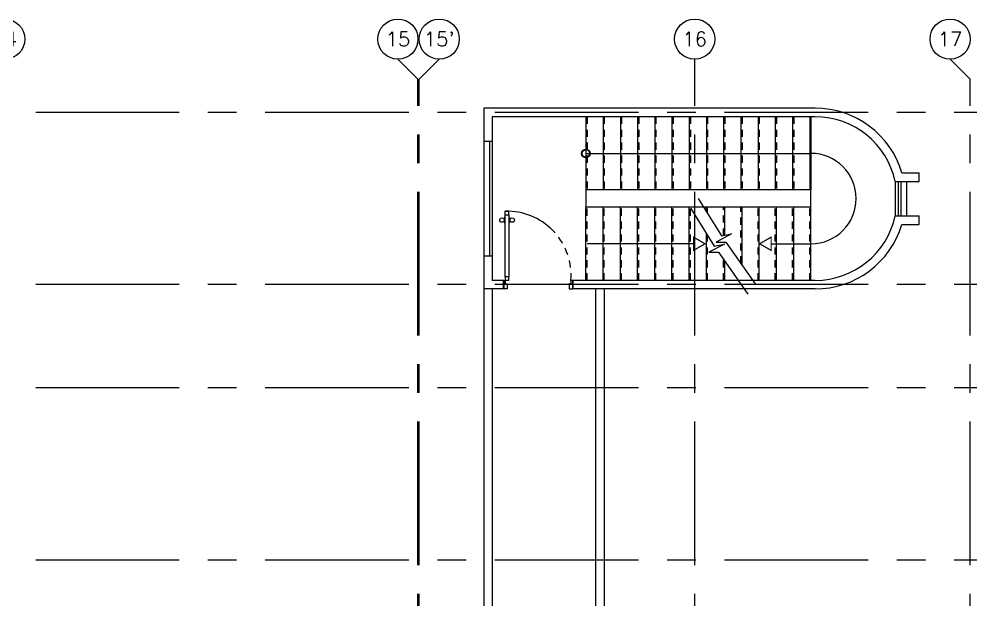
# Model space of a CAD drawing. Extents: x 417866231.7 to 417866328.5, y 43498046.7 to 43498124.2.
# Drawn here: x 417866248.29 to 417866264.87, y 43498114.11 to 43498124.24 of the extents above; entities that cross this region are included whole.
import ezdxf
from ezdxf.enums import TextEntityAlignment as Align

# ---------------------------------------------------------------- set-up
doc = ezdxf.new("R2010")
doc.units = 0
doc.header["$MEASUREMENT"] = 0
for name, pattern in [('CENTERX2', [4, 2.5, -0.5, 0.5, -0.5]), ('HIDDEN', [0.375, 0.25, -0.125]), ('HIDDEN2', [0.1875, 0.125, -0.0625])]:
    doc.linetypes.add(name, pattern=pattern)
for name, color, linetype in [('AX-CR', 7, 'CONTINUOUS'), ('AX-TXT', 2, 'CONTINUOUS'), ('AXES', 11, 'CENTERX2'), ('DOOR', 9, 'CONTINUOUS'), ('ROOF', 11, 'CONTINUOUS'), ('STR', 9, 'CONTINUOUS'), ('WALL', 9, 'CONTINUOUS'), ('WIN', 9, 'CONTINUOUS')]:
    doc.layers.add(name, color=color, linetype=linetype)
doc.styles.add('ROMANS', font='ROMANS.shx', dxfattribs={"width": 0.6})

# ---------------------------------------------------------------- blocks, each defined once
blk = doc.blocks.new('A$C7FB5060D')
at = {"layer": 'DOOR', "color": 0, "linetype": 'ByBlock'}
for p, q in [((1.353, 1.271), (1.203, 1.271)), ((1.203, 1.271), (1.203, 1.241)), ((1.203, 1.241), (1.264, 1.241)), ((1.264, 1.241), (1.264, 1.211)), ((1.264, 1.211), (1.353, 1.211)), ((1.353, 1.211), (1.353, 1.271)), ((0.207, 0.166), (0.099, 0.166)), ((0.099, 0.158), (0.099, 0.166)), ((0.114, 0.177), (0.192, 0.177)), ((0.114, 0.166), (0.114, 0.177)), ((0.114, 0.166), (0.192, 0.166)), ((0.192, 0.166), (0.192, 0.177)), ((0.207, 0.158), (0.207, 0.166)), ((0.06, 0.158), (0, 0.158)), ((0, 0.158), (0, 0.097)), ((0, 0.097), (0, 0.158)), ((0.06, 0.097), (0, 0.097)), ((0.06, 0.097), (0.06, 0.158)), ((0.099, 0.097), (0.099, 0.089)), ((0.207, 0.089), (0.099, 0.089)), ((0.114, 0.089), (0.192, 0.089)), ((0.114, 0.089), (0.114, 0.078)), ((0.114, 0.078), (0.192, 0.078)), ((0.192, 0.089), (0.192, 0.078)), ((0.207, 0.097), (0.207, 0.089)), ((1.203, 0.158), (1.143, 0.158)), ((1.143, 0.158), (1.143, 0.097)), ((1.143, 0.097), (1.203, 0.097)), ((1.203, 0.158), (1.203, 0.097)), ((1.203, 0.097), (1.264, 0.097)), ((1.203, 0.067), (1.203, 0.097)), ((1.203, 0.067), (1.353, 0.067)), ((1.264, 0.127), (1.353, 0.127)), ((1.264, 0.097), (1.264, 0.127)), ((1.353, 0.127), (1.353, 0.067))]:
    blk.add_line(p, q, dxfattribs=at)
at = {"layer": 'DOOR', "linetype": 'ByBlock'}
for p, q in [((0.06, 0.158), (1.143, 0.158)), ((1.143, 0.097), (0.06, 0.097))]:
    blk.add_line(p, q, dxfattribs=at)
at = {"layer": 'DOOR', "color": 0, "linetype": 'ByBlock'}
for centre in [(0.153, 0.216), (0.153, 0.039)]:
    blk.add_circle(centre, 0.039, dxfattribs=at)
at = {"layer": 'DOOR', "linetype": 'HIDDEN', "ltscale": 0.5}
blk.add_arc((1.116, 0.127), 1.117, 85.5184, 178.456, dxfattribs=at)
at = {"layer": 'WALL'}
for p, q in [((1.353, 1.271), (1.203, 1.271)), ((1.353, 0.067), (1.203, 0.067)), ((1.353, 0.067), (1.203, 0.067)), ((1.203, 0.067), (1.353, 0.067))]:
    blk.add_line(p, q, dxfattribs=at)
blk = doc.blocks.new('AXU')
at = {"layer": 'AX-CR'}
blk.add_circle((0, 350), 350, dxfattribs=at)
at = {"layer": 'AX-TXT', "style": 'ROMANS'}
blk.add_attdef('AX', text='', height=250, dxfattribs=at).set_placement((0, 350), align=Align.MIDDLE)

msp = doc.modelspace()

# ---------------------------------------------------------------- linework, layer by layer
at = {"layer": 'AXES'}
for p, q in [((417866255.239, 43498123.187), (417866254.889, 43498123.537)), ((417866255.259, 43498123.187), (417866255.609, 43498123.537)), ((417866260.059, 43498046.724), (417866260.059, 43498123.537)), ((417866264.859, 43498123.187), (417866264.509, 43498123.537)), ((417866255.239, 43498046.724), (417866255.239, 43498123.187)), ((417866255.259, 43498046.724), (417866255.259, 43498123.187)), ((417866264.859, 43498046.724), (417866264.859, 43498123.187)), ((417866307.079, 43498122.609), (417866239.039, 43498122.609)), ((417866307.079, 43498119.609), (417866239.039, 43498119.609)), ((417866307.079, 43498117.809), (417866239.039, 43498117.809)), ((417866307.079, 43498114.809), (417866239.039, 43498114.809))]:
    msp.add_line(p, q, dxfattribs=at)
at = {"layer": 'ROOF'}
for p, q in [((417866258.164, 43498121.259), (417866258.164, 43498120.959)), ((417866262.084, 43498121.259), (417866258.164, 43498121.259)), ((417866262.084, 43498120.959), (417866262.084, 43498121.259)), ((417866262.084, 43498120.959), (417866258.164, 43498120.959)), ((417866256.384, 43498119.534), (417866256.384, 43498104.859)), ((417866256.534, 43498119.534), (417866256.534, 43498104.859)), ((417866258.334, 43498119.534), (417866258.334, 43498104.859)), ((417866258.484, 43498119.534), (417866258.484, 43498104.959))]:
    msp.add_line(p, q, dxfattribs=at)
at = {"layer": 'STR'}
for p, q in [((417866258.164, 43498122.534), (417866258.164, 43498121.259)), ((417866258.464, 43498122.534), (417866258.464, 43498121.259)), ((417866258.764, 43498122.534), (417866258.764, 43498121.259)), ((417866259.064, 43498122.534), (417866259.064, 43498121.259)), ((417866259.364, 43498122.534), (417866259.364, 43498121.259)), ((417866259.664, 43498122.534), (417866259.664, 43498121.259)), ((417866259.964, 43498122.534), (417866259.964, 43498121.259)), ((417866260.264, 43498122.534), (417866260.264, 43498121.259)), ((417866260.564, 43498122.534), (417866260.564, 43498121.259)), ((417866260.864, 43498122.534), (417866260.864, 43498121.259)), ((417866261.164, 43498122.534), (417866261.164, 43498121.259)), ((417866261.464, 43498122.534), (417866261.464, 43498121.259)), ((417866261.764, 43498122.534), (417866261.764, 43498121.259)), ((417866262.064, 43498122.534), (417866262.064, 43498121.259)), ((417866262.084, 43498122.534), (417866262.084, 43498121.259)), ((417866258.164, 43498121.896), (417866262.086, 43498121.896)), ((417866260.118, 43498121.113), (417866260.527, 43498120.457)), ((417866258.164, 43498119.684), (417866258.164, 43498120.959)), ((417866258.464, 43498119.684), (417866258.464, 43498120.959)), ((417866258.764, 43498119.684), (417866258.764, 43498120.959)), ((417866259.064, 43498119.684), (417866259.064, 43498120.959)), ((417866259.364, 43498119.684), (417866259.364, 43498120.959)), ((417866259.664, 43498119.684), (417866259.664, 43498120.959)), ((417866259.964, 43498119.684), (417866259.964, 43498120.959)), ((417866259.991, 43498120.935), (417866260.4, 43498120.279)), ((417866260.264, 43498120.879), (417866260.264, 43498120.959)), ((417866260.264, 43498120.879), (417866260.264, 43498120.959)), ((417866260.284, 43498120.847), (417866260.284, 43498120.959)), ((417866260.284, 43498120.847), (417866260.284, 43498120.959)), ((417866260.584, 43498120.469), (417866260.584, 43498120.959)), ((417866260.884, 43498119.949), (417866260.884, 43498120.959)), ((417866261.184, 43498119.684), (417866261.184, 43498120.959)), ((417866261.484, 43498119.684), (417866261.484, 43498120.959)), ((417866261.784, 43498119.684), (417866261.784, 43498120.959)), ((417866262.084, 43498119.684), (417866262.084, 43498120.959)), ((417866260.264, 43498119.684), (417866260.264, 43498120.498)), ((417866260.702, 43498120.493), (417866260.434, 43498120.352)), ((417866260.527, 43498120.457), (417866260.702, 43498120.493)), ((417866260.039, 43498120.321), (417866258.184, 43498120.321)), ((417866260.576, 43498120.314), (417866260.307, 43498120.174)), ((417866260.4, 43498120.279), (417866260.576, 43498120.314)), ((417866260.434, 43498120.352), (417866260.604, 43498120.352)), ((417866260.604, 43498120.352), (417866261.112, 43498119.621)), ((417866261.391, 43498120.321), (417866262.086, 43498120.321)), ((417866260.307, 43498120.174), (417866260.477, 43498120.174)), ((417866260.477, 43498120.174), (417866260.985, 43498119.443)), ((417866260.584, 43498119.684), (417866260.584, 43498120.02))]:
    msp.add_line(p, q, dxfattribs=at)
at = {"layer": 'STR', "linetype": 'HIDDEN2'}
for p, q in [((417866258.184, 43498122.534), (417866258.184, 43498121.259)), ((417866258.484, 43498122.534), (417866258.484, 43498121.259)), ((417866258.784, 43498122.534), (417866258.784, 43498121.259)), ((417866259.084, 43498122.534), (417866259.084, 43498121.259)), ((417866259.384, 43498122.534), (417866259.384, 43498121.259)), ((417866259.684, 43498122.534), (417866259.684, 43498121.259)), ((417866259.984, 43498122.534), (417866259.984, 43498121.259)), ((417866260.284, 43498122.534), (417866260.284, 43498121.259)), ((417866260.584, 43498122.534), (417866260.584, 43498121.259)), ((417866260.884, 43498122.534), (417866260.884, 43498121.259)), ((417866261.184, 43498122.534), (417866261.184, 43498121.259)), ((417866261.484, 43498122.534), (417866261.484, 43498121.259)), ((417866261.784, 43498122.534), (417866261.784, 43498121.259)), ((417866262.064, 43498122.534), (417866262.064, 43498121.259)), ((417866262.084, 43498122.534), (417866262.084, 43498121.259)), ((417866258.184, 43498119.684), (417866258.184, 43498120.959)), ((417866258.484, 43498119.684), (417866258.484, 43498120.959)), ((417866258.784, 43498119.684), (417866258.784, 43498120.959)), ((417866259.084, 43498119.684), (417866259.084, 43498120.959)), ((417866259.384, 43498119.684), (417866259.384, 43498120.959)), ((417866259.684, 43498119.684), (417866259.684, 43498120.959)), ((417866259.984, 43498119.684), (417866259.984, 43498120.959)), ((417866260.564, 43498120.465), (417866260.564, 43498120.959)), ((417866260.864, 43498119.978), (417866260.864, 43498120.959)), ((417866261.164, 43498119.684), (417866261.164, 43498120.959)), ((417866261.464, 43498119.684), (417866261.464, 43498120.959)), ((417866261.764, 43498119.684), (417866261.764, 43498120.959)), ((417866262.064, 43498119.684), (417866262.064, 43498120.959)), ((417866260.284, 43498119.684), (417866260.284, 43498120.466)), ((417866260.564, 43498119.684), (417866260.564, 43498120.049))]:
    msp.add_line(p, q, dxfattribs=at)
at = {"layer": 'STR', "const_width": 0.0215}
for points in [[(417866260.039, 43498120.437), (417866260.039, 43498120.206), (417866260.239, 43498120.321)], [(417866261.391, 43498120.437), (417866261.391, 43498120.206), (417866261.191, 43498120.321)]]:
    msp.add_lwpolyline(points, close=True, dxfattribs=at)
at = {"layer": 'STR'}
for radius in [0.075, 0.065]:
    msp.add_circle((417866258.164, 43498121.896), radius, dxfattribs=at)
msp.add_arc((417866262.086, 43498121.109), 0.787, 270, 90, dxfattribs=at)
at = {"layer": 'WALL'}
for p, q in [((417866256.384, 43498122.684), (417866256.384, 43498122.109)), ((417866262.159, 43498122.684), (417866256.384, 43498122.684)), ((417866256.534, 43498122.534), (417866256.534, 43498122.109)), ((417866262.159, 43498122.534), (417866256.534, 43498122.534)), ((417866256.384, 43498122.109), (417866256.534, 43498122.109)), ((417866263.668, 43498121.559), (417866263.968, 43498121.559)), ((417866263.968, 43498121.409), (417866263.968, 43498121.559)), ((417866263.552, 43498121.409), (417866263.968, 43498121.409)), ((417866263.552, 43498120.809), (417866263.968, 43498120.809)), ((417866263.968, 43498120.659), (417866263.968, 43498120.809)), ((417866263.668, 43498120.659), (417866263.968, 43498120.659)), ((417866256.384, 43498120.109), (417866256.384, 43498119.534)), ((417866256.384, 43498120.109), (417866256.534, 43498120.109)), ((417866256.534, 43498120.109), (417866256.534, 43498119.684)), ((417866256.734, 43498119.684), (417866256.534, 43498119.684)), ((417866256.734, 43498119.684), (417866256.734, 43498119.534)), ((417866257.934, 43498119.684), (417866257.934, 43498119.534)), ((417866262.159, 43498119.684), (417866257.934, 43498119.684)), ((417866256.734, 43498119.534), (417866256.384, 43498119.534)), ((417866262.159, 43498119.534), (417866257.934, 43498119.534))]:
    msp.add_line(p, q, dxfattribs=at)
for radius, start, end in [(1.575, 16.6016, 90), (1.425, 12.1532, 90), (1.425, 270, 347.8468), (1.575, 270, 343.3984)]:
    msp.add_arc((417866262.159, 43498121.109), radius, start, end, dxfattribs=at)
at = {"layer": 'WIN'}
for p, q in [((417866256.384, 43498122.109), (417866256.384, 43498120.109)), ((417866256.484, 43498122.109), (417866256.484, 43498120.109)), ((417866256.534, 43498122.109), (417866256.534, 43498120.109)), ((417866263.552, 43498121.409), (417866263.552, 43498120.809)), ((417866263.602, 43498121.409), (417866263.602, 43498120.809)), ((417866263.652, 43498121.409), (417866263.652, 43498120.809)), ((417866263.752, 43498121.409), (417866263.752, 43498120.809))]:
    msp.add_line(p, q, dxfattribs=at)

# ---------------------------------------------------------------- block references
at = {"layer": 'AXES', "xscale": 0.0009999871253967285, "yscale": 0.001000002026557922, "zscale": 0.001}
for p, values in [((417866248.039, 43498123.537), {'AX': '14'}), ((417866254.889, 43498123.537), {'AX': '15'}), ((417866255.609, 43498123.537), {'AX': "15'"}), ((417866260.059, 43498123.537), {'AX': '16'}), ((417866264.509, 43498123.537), {'AX': '17'})]:
    msp.add_blockref('AXU', p, dxfattribs=at).add_auto_attribs(values)
at = {"layer": 'DOOR', "linetype": 'Continuous', "rotation": 270}
msp.add_blockref('A$C7FB5060D', (417866256.663, 43498120.887), dxfattribs=at)

doc.saveas('drawing.dxf')
